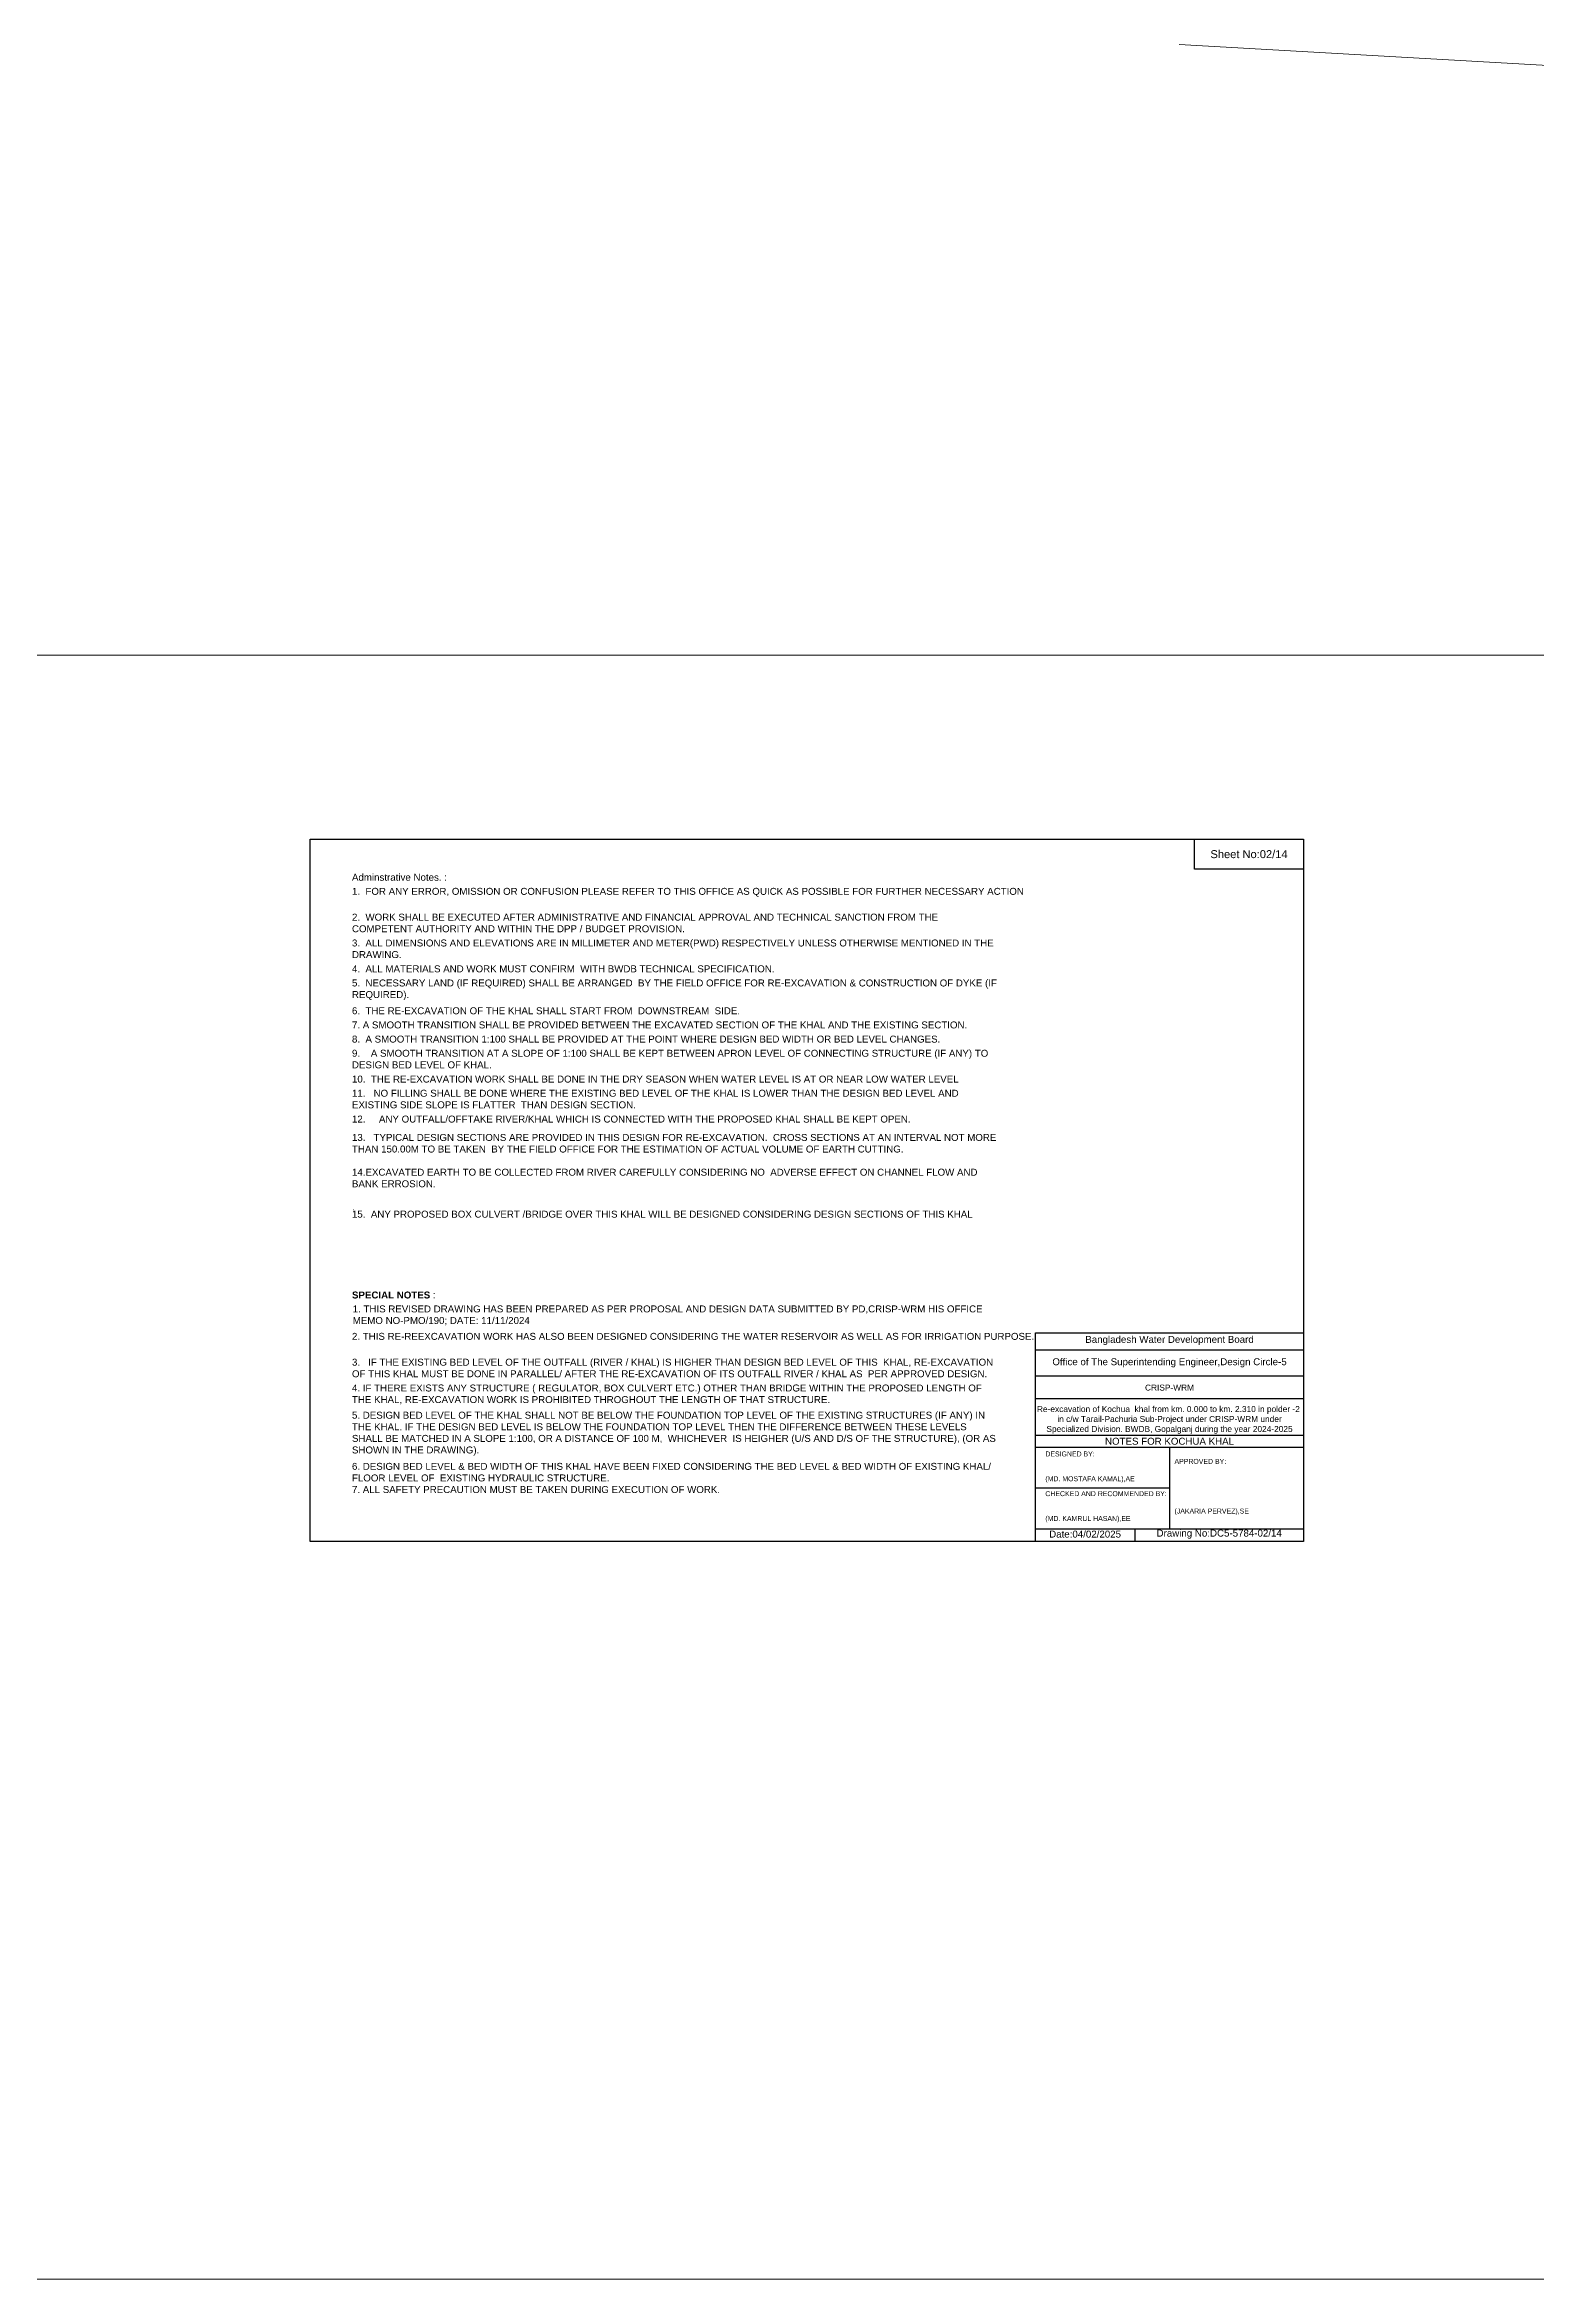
# Model space of a CAD drawing. Header units: inches. Extents: x 85948 to 293477, y -21150 to 8018.
# Drawn here: x 197821 to 209834, y -21150 to -3153 of the extents above; entities that cross this region are included whole.
import ezdxf

# ---------------------------------------------------------------- set-up
doc = ezdxf.new("R2010")
doc.units = ezdxf.units.IN
doc.header["$LTSCALE"] = 7
doc.header["$MEASUREMENT"] = 0
doc.layers.add('Cross Section Labels', color=7, linetype='Continuous', lineweight=9)
doc.styles.get("Standard").update_dxf_attribs({"font": 'arial.ttf'})

msp = doc.modelspace()

# ---------------------------------------------------------------- linework, layer by layer
for points in [[(199960, -9553), (207960, -9553), (207960, -15209), (199960, -15209)], [(207080, -9553), (207960, -9553), (207960, -9793), (207080, -9793)]]:
    msp.add_lwpolyline(points, close=True)
for points in [[(205800, -15209), (205800, -13529), (207960, -13529)], [(205800, -13665), (207960, -13665)], [(205800, -13873), (207960, -13873)], [(205800, -14057), (207960, -14057)], [(205800, -14353), (207960, -14353)], [(205800, -14449), (207960, -14449)], [(206880, -14449), (206880, -15105)], [(205800, -14777), (206880, -14777)], [(205800, -15105), (207960, -15105)], [(206600, -15105), (206600, -15209)]]:
    msp.add_lwpolyline(points)
at = {"layer": 'Cross Section Labels'}
for p, q in [((206958, -3153), (293477, -8070)), ((87937, -8070), (293477, -8070)), ((293477, -21150), (85948, -21150))]:
    msp.add_line(p, q, dxfattribs=at)

# ---------------------------------------------------------------- texts
at = {"attachment_point": 5}
for s, insert, char_height in [('Sheet No:02/14', (207520, -9673), 64), ('Bangladesh Water Development Board', (206880, -13589), 56), ('Office of The Superintending Engineer,Design Circle-5', (206880, -13769), 56)]:
    msp.add_mtext(s, dxfattribs=dict(at, insert=insert, char_height=char_height))
for s, insert, char_height, width, attachment_point in [('Adminstrative Notes. :', (200296, -9831), 56, 5200, 1), ('1.  FOR ANY ERROR, OMISSION OR CONFUSION PLEASE REFER TO THIS OFFICE AS QUICK AS POSSIBLE FOR FURTHER NECESSARY ACTION', (200296, -9944), 56, 5200, 1), ('2.  WORK SHALL BE EXECUTED AFTER ADMINISTRATIVE AND FINANCIAL APPROVAL AND TECHNICAL SANCTION FROM THE COMPETENT AUTHORITY AND WITHIN THE DPP / BUDGET PROVISION. ', (200296, -10152), 56, 5200, 1), ('3.  ALL DIMENSIONS AND ELEVATIONS ARE IN MILLIMETER AND METER(PWD) RESPECTIVELY UNLESS OTHERWISE MENTIONED IN THE DRAWING.', (200296, -10360), 56, 5200, 1), ('4.  ALL MATERIALS AND WORK MUST CONFIRM  WITH BWDB TECHNICAL SPECIFICATION.', (200296, -10568), 56, 5200, 1), ('5.  NECESSARY LAND (IF REQUIRED) SHALL BE ARRANGED  BY THE FIELD OFFICE FOR RE-EXCAVATION & CONSTRUCTION OF DYKE (IF REQUIRED).', (200296, -10682), 56, 5200, 1), ('6.  THE RE-EXCAVATION OF THE KHAL SHALL START FROM  DOWNSTREAM  SIDE.', (200296, -10906), 56, 5200, 1), ('8.  A SMOOTH TRANSITION 1:100 SHALL BE PROVIDED AT THE POINT WHERE DESIGN BED WIDTH OR BED LEVEL CHANGES.', (200296, -11134), 56, 5200, 1), ('7. A SMOOTH TRANSITION SHALL BE PROVIDED BETWEEN THE EXCAVATED SECTION OF THE KHAL AND THE EXISTING SECTION.', (200296, -11020), 56, 5200, 1), ('9.    A SMOOTH TRANSITION AT A SLOPE OF 1:100 SHALL BE KEPT BETWEEN APRON LEVEL OF CONNECTING STRUCTURE (IF ANY) TO DESIGN BED LEVEL OF KHAL.', (200296, -11248), 56, 5200, 1), ('10.  THE RE-EXCAVATION WORK SHALL BE DONE IN THE DRY SEASON WHEN WATER LEVEL IS AT OR NEAR LOW WATER LEVEL', (200296, -11456), 56, 5200, 1), ('11.   NO FILLING SHALL BE DONE WHERE THE EXISTING BED LEVEL OF THE KHAL IS LOWER THAN THE DESIGN BED LEVEL AND EXISTING SIDE SLOPE IS FLATTER  THAN DESIGN SECTION.', (200296, -11570), 56, 5200, 1), ('12.     ANY OUTFALL/OFFTAKE RIVER/KHAL WHICH IS CONNECTED WITH THE PROPOSED KHAL SHALL BE KEPT OPEN.', (200296, -11778), 56, 5200, 1), ('13.   TYPICAL DESIGN SECTIONS ARE PROVIDED IN THIS DESIGN FOR RE-EXCAVATION.  CROSS SECTIONS AT AN INTERVAL NOT MORE THAN 150.00M TO BE TAKEN  BY THE FIELD OFFICE FOR THE ESTIMATION OF ACTUAL VOLUME OF EARTH CUTTING. ^J^J14.EXCAVATED EARTH TO BE COLLECTED FROM RIVER CAREFULLY CONSIDERING NO  ADVERSE EFFECT ON CHANNEL FLOW AND BANK ERROSION.^J^J.', (200296, -11926), 56, 5200, 1), ('15.  ANY PROPOSED BOX CULVERT /BRIDGE OVER THIS KHAL WILL BE DESIGNED CONSIDERING DESIGN SECTIONS OF THIS KHAL', (200296, -12544), 56, 5200, 1), ('{\\fArial|b1|i0|c0|p34;SPECIAL NOTES} :', (200296, -13195), 56, 5200, 1), ('1. THIS REVISED DRAWING HAS BEEN PREPARED AS PER PROPOSAL AND DESIGN DATA SUBMITTED BY PD,CRISP-WRM HIS OFFICE MEMO NO-PMO/190; DATE: 11/11/2024', (200302, -13307), 56, 5200, 1), ('2. THIS RE-REEXCAVATION WORK HAS ALSO BEEN DESIGNED CONSIDERING THE WATER RESERVOIR AS WELL AS FOR IRRIGATION PURPOSE.  ', (200296, -13528), 56, 5200, 1), ('3.   IF THE EXISTING BED LEVEL OF THE OUTFALL (RIVER / KHAL) IS HIGHER THAN DESIGN BED LEVEL OF THIS  KHAL, RE-EXCAVATION OF THIS KHAL MUST BE DONE IN PARALLEL/ AFTER THE RE-EXCAVATION OF ITS OUTFALL RIVER / KHAL AS  PER APPROVED DESIGN.^J', (200296, -13736), 56, 5200, 1), ('4. IF THERE EXISTS ANY STRUCTURE ( REGULATOR, BOX CULVERT ETC.) OTHER THAN BRIDGE WITHIN THE PROPOSED LENGTH OF THE KHAL, RE-EXCAVATION WORK IS PROHIBITED THROGHOUT THE LENGTH OF THAT STRUCTURE.', (200296, -13944), 56, 5200, 1), ('CRISP-WRM', (206880, -13969), 48, 2240, 5), ('5. DESIGN BED LEVEL OF THE KHAL SHALL NOT BE BELOW THE FOUNDATION TOP LEVEL OF THE EXISTING STRUCTURES (IF ANY) IN THE KHAL. IF THE DESIGN BED LEVEL IS BELOW THE FOUNDATION TOP LEVEL THEN THE DIFFERENCE BETWEEN THESE LEVELS SHALL BE MATCHED IN A SLOPE 1:100, OR A DISTANCE OF 100 M,  WHICHEVER  IS HEIGHER (U/S AND D/S OF THE STRUCTURE), (OR AS SHOWN IN THE DRAWING).^J', (200296, -14163), 56, 5200, 1), ('Re-excavation of Kochua  khal from km. 0.000 to km. 2.310 in polder -2  in c/w Tarail-Pachuria Sub-Project under CRISP-WRM under Specialized Division. BWDB, Gopalganj during the year 2024-2025', (206880, -14229), 48, 2160, 5), ('NOTES FOR KOCHUA KHAL', (206880, -14401), 56, 2240, 5), ('6. DESIGN BED LEVEL & BED WIDTH OF THIS KHAL HAVE BEEN FIXED CONSIDERING THE BED LEVEL & BED WIDTH OF EXISTING KHAL/ FLOOR LEVEL OF  EXISTING HYDRAULIC STRUCTURE.\\P7. ALL SAFETY PRECAUTION MUST BE TAKEN DURING EXECUTION OF WORK.', (200296, -14575), 56, 5200, 1), ('DESIGNED BY:^J^J^J(MD. MOSTAFA KAMAL),AE', (205880, -14609), 40, 1120, 4), ('APPROVED BY:^J^J^J^J^J^J(JAKARIA PERVEZ),SE', (206920, -14769), 40, 1120, 4), ('CHECKED AND RECOMMENDED BY:^J^J^J(MD. KAMRUL HASAN),EE', (205880, -14929), 40, 1120, 4), ('Drawing No:DC5-5784-02/14', (207280, -15149), 56, 1760, 5), ('Date:04/02/2025', (206200, -15149), 56, 1120, 5)]:
    msp.add_mtext(s, dxfattribs=dict(insert=insert, char_height=char_height, width=width, attachment_point=attachment_point))

doc.saveas('drawing.dxf')
